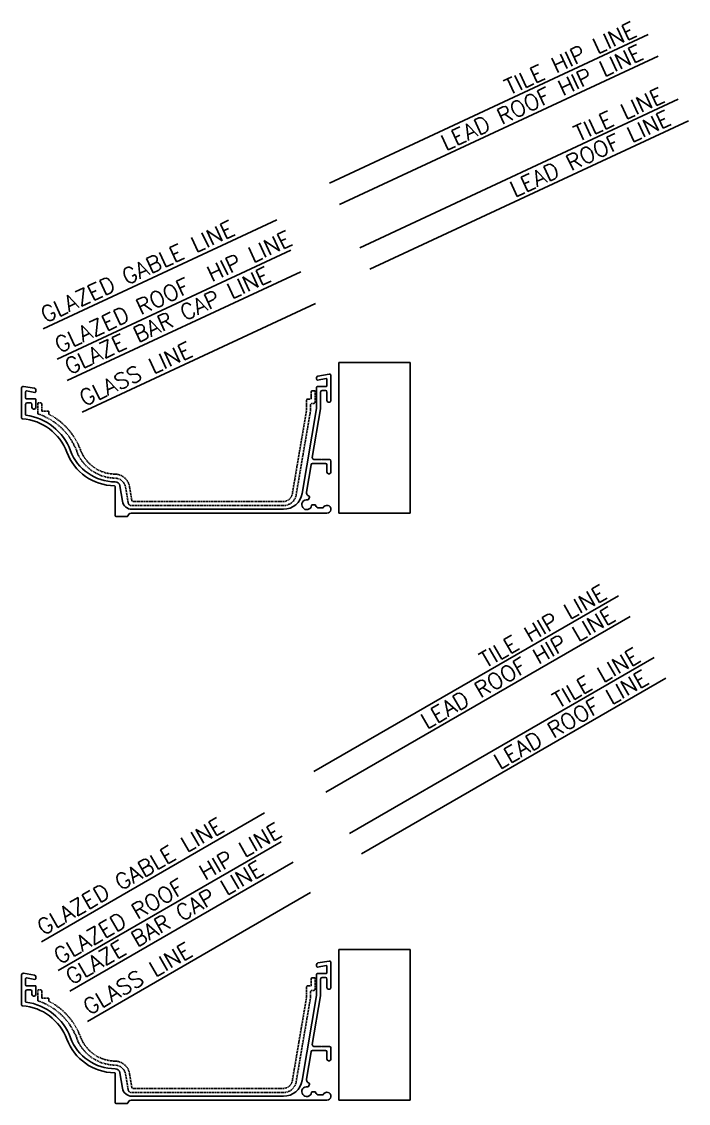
# Model space of a CAD drawing. Header units: millimetres. Extents: x -38686 to 870903, y -23218 to 232707.
# Drawn here: x 28239 to 29862, y 10249 to 12883 of the extents above; entities that cross this region are included whole.
import ezdxf

# ---------------------------------------------------------------- set-up
doc = ezdxf.new("R2010")
doc.units = ezdxf.units.MM
doc.header["$LTSCALE"] = 10
doc.linetypes.add('HIDDEN', pattern=[0.375, 0.25, -0.125])
for name, color, linetype in [('40 - Detail Outline', 142, 'Continuous'), ('44 - Detail Text', 7, 'Continuous'), ('900 - 0.05mm Line Thickness', 250, 'Continuous'), ('907 - 0.35mm Line Thickness', 142, 'Continuous')]:
    doc.layers.add(name, color=color, linetype=linetype)
doc.styles.add('1-20', font='romans.shx', dxfattribs={"width": 0.8, "height": 35})

msp = doc.modelspace()

# ---------------------------------------------------------------- linework, layer by layer
at = {"layer": '40 - Detail Outline', "color": 2, "ltscale": 10}
for p, q in [((28988.674, 12489.504), (29764.423, 12851.242)), ((29062.13, 12331.978), (29837.879, 12693.716)), ((28950.679, 11056.762), (29691.948, 11484.734)), ((29037.584, 10906.238), (29778.854, 11334.21))]:
    msp.add_line(p, q, dxfattribs=at)
at = {"layer": '40 - Detail Outline', "color": 1, "ltscale": 10}
for p, q in [((29013.159, 12436.996), (29788.908, 12798.733)), ((29086.615, 12279.47), (29862.364, 12641.208)), ((28979.647, 11006.587), (29720.917, 11434.559)), ((29066.553, 10856.063), (29807.822, 11284.035))]:
    msp.add_line(p, q, dxfattribs=at)
at = {"layer": '40 - Detail Outline', "color": 6, "ltscale": 10}
for p, q in [((28860.078, 12399.706), (28291.235, 12134.451)), ((28894.357, 12326.194), (28325.514, 12060.939)), ((28918.842, 12273.686), (28349.999, 12008.43)), ((28954.754, 12196.673), (28385.911, 11931.417)), ((28830.398, 10956.098), (28286.838, 10642.274)), ((28870.954, 10885.853), (28327.394, 10572.029)), ((28899.922, 10835.679), (28356.363, 10521.854)), ((28942.409, 10762.089), (28398.85, 10448.265))]:
    msp.add_line(p, q, dxfattribs=at)
at = {"layer": '40 - Detail Outline', "color": 7, "ltscale": 10}
for p, q in [((29185.106, 12052.57), (29011.296, 12052.57)), ((29011.296, 12052.57), (29011.296, 11685.636)), ((29185.106, 11685.636), (29185.106, 12052.57)), ((29011.296, 11685.636), (29185.106, 11685.636)), ((29185.106, 10623.462), (29011.296, 10623.462)), ((29011.296, 10623.462), (29011.296, 10256.528)), ((29185.106, 10256.528), (29185.106, 10623.462)), ((29011.296, 10256.528), (29185.106, 10256.528))]:
    msp.add_line(p, q, dxfattribs=at)
at = {"layer": '900 - 0.05mm Line Thickness', "linetype": 'HIDDEN'}
for p, q in [((28946.145, 11983.932), (28951.939, 11983.932)), ((28932.627, 11936.27), (28932.627, 11961.8)), ((28934.558, 11963.732), (28942.283, 11963.732)), ((28944.214, 11965.663), (28944.214, 11982.001)), ((28953.87, 11982.001), (28953.87, 11956.895)), ((28277.941, 11929.017), (28277.941, 11952.221)), ((28279.872, 11954.153), (28285.666, 11954.153)), ((28287.597, 11952.221), (28287.597, 11935.883)), ((28289.528, 11933.952), (28295.487, 11933.952)), ((28295.487, 11933.952), (28296.307, 11933.133)), ((28296.307, 11933.133), (28297.126, 11933.952)), ((28297.126, 11933.952), (28303.085, 11933.952)), ((28305.016, 11932.021), (28305.016, 11927.968)), ((28897.999, 11733.263), (28932.627, 11936.27)), ((28942.283, 11935.452), (28907.244, 11730.033)), ((28942.283, 11949.17), (28942.283, 11935.452)), ((28950.008, 11953.033), (28946.145, 11953.033)), ((28498.37, 11710.775), (28492.022, 11748.589)), ((28501.545, 11750.188), (28507.082, 11717.208)), ((28876.784, 11704.329), (28505.989, 11704.329)), ((28510.891, 11713.985), (28875.154, 11713.985)), ((28944.214, 10536.555), (28944.214, 10552.893)), ((28946.145, 10554.824), (28951.939, 10554.824)), ((28953.87, 10552.893), (28953.87, 10527.787)), ((28277.941, 10499.909), (28277.941, 10523.113)), ((28279.872, 10525.045), (28285.666, 10525.045)), ((28287.597, 10523.113), (28287.597, 10506.775)), ((28932.627, 10507.161), (28932.627, 10532.692)), ((28934.558, 10534.624), (28942.283, 10534.624)), ((28942.283, 10520.062), (28942.283, 10506.344)), ((28950.008, 10523.925), (28946.145, 10523.925)), ((28289.528, 10504.844), (28295.487, 10504.844)), ((28295.487, 10504.844), (28296.307, 10504.025)), ((28296.307, 10504.025), (28297.126, 10504.844)), ((28297.126, 10504.844), (28303.085, 10504.844)), ((28305.016, 10502.913), (28305.016, 10498.86)), ((28897.999, 10304.155), (28932.627, 10507.161)), ((28942.283, 10506.344), (28907.244, 10300.925)), ((28498.37, 10281.667), (28492.022, 10319.481)), ((28501.545, 10321.08), (28507.082, 10288.1)), ((28876.784, 10275.221), (28505.989, 10275.221)), ((28510.891, 10284.877), (28875.154, 10284.877))]:
    msp.add_line(p, q, dxfattribs=at)
for centre, radius, start, end in [((28946.145, 11982.001), 1.931, 90, 180), ((28951.939, 11982.001), 1.931, 0, 90), ((28934.558, 11961.8), 1.931, 90, 180), ((28942.283, 11965.663), 1.931, 270, 0), ((28279.872, 11952.221), 1.931, 90, 180), ((28285.666, 11952.221), 1.931, 0, 90), ((28289.528, 11935.883), 1.931, 180, 270), ((28303.085, 11932.021), 1.931, 0, 90), ((28946.145, 11949.17), 3.862, 90, 180), ((28950.008, 11956.895), 3.862, 270, 0), ((28279.872, 11929.017), 1.931, 180, 251.596698), ((28231.607, 11784.061), 150.849, 20.522332, 71.584378), ((28306.948, 11927.968), 1.931, 180, 242.324947), ((28231.607, 11784.061), 160.505, 20.514541, 62.366843), ((28467.354, 11871.84), 100.711, 200.273456, 268.864344), ((28467.354, 11871.84), 91.055, 200.260796, 268.810219), ((28465.358, 11744.112), 36.693, 9.53, 89.835445), ((28465.358, 11744.112), 27.037, 9.53, 90), ((28875.154, 11737.16), 23.175, 270, 350.32), ((28876.784, 11735.229), 30.9, 270, 350.32), ((28505.989, 11712.054), 7.725, 189.53, 270), ((28510.891, 11717.848), 3.862, 189.53, 270), ((28942.283, 10536.555), 1.931, 270, 0), ((28946.145, 10552.893), 1.931, 90, 180), ((28951.939, 10552.893), 1.931, 0, 90), ((28279.872, 10523.113), 1.931, 90, 180), ((28285.666, 10523.113), 1.931, 0, 90), ((28934.558, 10532.692), 1.931, 90, 180), ((28946.145, 10520.062), 3.862, 90, 180), ((28950.008, 10527.787), 3.862, 270, 0), ((28279.872, 10499.909), 1.931, 180, 251.596698), ((28231.607, 10354.953), 150.849, 20.522332, 71.584378), ((28289.528, 10506.775), 1.931, 180, 270), ((28303.085, 10502.913), 1.931, 0, 90), ((28306.948, 10498.86), 1.931, 180, 242.324947), ((28231.607, 10354.953), 160.505, 20.514541, 62.366843), ((28467.354, 10442.732), 100.711, 200.273456, 268.864344), ((28467.354, 10442.732), 91.055, 200.260796, 268.810219), ((28465.358, 10315.004), 36.693, 9.53, 89.835445), ((28465.358, 10315.004), 27.037, 9.53, 90), ((28875.154, 10308.052), 23.175, 270, 350.32), ((28876.784, 10306.121), 30.9, 270, 350.32), ((28505.989, 10282.946), 7.725, 189.53, 270), ((28510.891, 10288.74), 3.862, 189.53, 270)]:
    msp.add_arc(centre, radius, start, end, dxfattribs=at)
at = {"layer": '907 - 0.35mm Line Thickness', "ltscale": 10}
for p, q in [((28957.222, 12011.664), (28957.222, 12015.924)), ((28980.063, 12013.37), (28959.486, 12009.761)), ((28960.417, 12019.728), (28987.454, 12024.47)), ((28982.328, 11996.1), (28982.328, 12011.468)), ((28991.984, 12020.666), (28991.984, 11959.793)), ((28238.805, 11933.022), (28238.805, 11990.77)), ((28238.805, 11917.634), (28238.805, 11990.77)), ((28243.335, 11994.575), (28270.372, 11989.833)), ((28273.567, 11986.028), (28273.567, 11981.768)), ((28957.222, 11940.52), (28957.222, 11992.238)), ((28959.153, 11994.169), (28980.396, 11994.169)), ((28978.465, 11984.513), (28970.74, 11984.513)), ((28248.461, 11981.573), (28248.461, 11966.205)), ((28250.393, 11964.274), (28271.636, 11964.274)), ((28271.302, 11979.866), (28250.726, 11983.475)), ((28273.567, 11962.343), (28273.567, 11943.069)), ((28966.878, 11980.651), (28966.878, 11939.702)), ((28982.328, 11959.793), (28982.328, 11980.651)), ((28248.461, 11950.755), (28248.461, 11925.449)), ((28260.049, 11954.618), (28252.324, 11954.618)), ((28263.911, 11943.069), (28263.911, 11950.755)), ((28269.705, 11939.207), (28267.774, 11939.207)), ((28921.969, 11733.849), (28957.222, 11940.52)), ((28966.878, 11939.702), (28946.651, 11821.124)), ((28988.121, 11955.931), (28986.19, 11955.931)), ((28943.687, 11803.743), (28932.298, 11736.978)), ((28978.465, 11806.956), (28947.494, 11806.956)), ((28950.459, 11816.612), (28968.471, 11816.612)), ((28968.471, 11816.612), (28969.29, 11817.432)), ((28969.29, 11817.432), (28970.109, 11816.612)), ((28970.109, 11816.612), (28988.121, 11816.612)), ((28982.328, 11785.713), (28982.328, 11803.094)), ((28991.984, 11812.75), (28991.984, 11785.713)), ((28988.121, 11781.85), (28986.19, 11781.85)), ((28466.69, 11679.843), (28466.69, 11750.541)), ((28478.136, 11752.418), (28484.48, 11714.63)), ((28935.94, 11729.055), (28938.772, 11727.356)), ((28939.599, 11725.055), (28937.556, 11719.278)), ((28507.334, 11695.293), (28876.279, 11695.293)), ((28946.731, 11706.301), (28952.859, 11706.301)), ((28962.32, 11698.576), (28973.247, 11698.576)), ((28495.853, 11677.912), (28468.621, 11677.912)), ((28982.328, 11685.636), (28505.315, 11685.636)), ((28960.417, 10590.62), (28987.454, 10595.362)), ((28991.984, 10591.558), (28991.984, 10530.685)), ((28238.805, 10503.914), (28238.805, 10561.662)), ((28238.805, 10488.526), (28238.805, 10561.662)), ((28243.335, 10565.467), (28270.372, 10560.725)), ((28957.222, 10582.556), (28957.222, 10586.816)), ((28957.222, 10511.412), (28957.222, 10563.13)), ((28959.153, 10565.061), (28980.396, 10565.061)), ((28980.063, 10584.262), (28959.486, 10580.653)), ((28982.328, 10566.992), (28982.328, 10582.36)), ((28248.461, 10552.465), (28248.461, 10537.097)), ((28250.393, 10535.166), (28271.636, 10535.166)), ((28271.302, 10550.758), (28250.726, 10554.367)), ((28273.567, 10556.92), (28273.567, 10552.66)), ((28966.878, 10551.543), (28966.878, 10510.594)), ((28978.465, 10555.405), (28970.74, 10555.405)), ((28982.328, 10530.685), (28982.328, 10551.543)), ((28248.461, 10521.647), (28248.461, 10496.341)), ((28260.049, 10525.51), (28252.324, 10525.51)), ((28263.911, 10513.961), (28263.911, 10521.647)), ((28269.705, 10510.099), (28267.774, 10510.099)), ((28273.567, 10533.235), (28273.567, 10513.961)), ((28921.969, 10304.741), (28957.222, 10511.412)), ((28966.878, 10510.594), (28946.651, 10392.016)), ((28988.121, 10526.823), (28986.19, 10526.823)), ((28978.465, 10377.848), (28947.494, 10377.848)), ((28950.459, 10387.504), (28968.471, 10387.504)), ((28968.471, 10387.504), (28969.29, 10388.324)), ((28969.29, 10388.324), (28970.109, 10387.504)), ((28970.109, 10387.504), (28988.121, 10387.504)), ((28991.984, 10383.642), (28991.984, 10356.605)), ((28943.687, 10374.635), (28932.298, 10307.87)), ((28982.328, 10356.605), (28982.328, 10373.986)), ((28988.121, 10352.742), (28986.19, 10352.742)), ((28466.69, 10250.735), (28466.69, 10321.433)), ((28478.136, 10323.31), (28484.48, 10285.522)), ((28935.94, 10299.947), (28938.772, 10298.248)), ((28939.599, 10295.947), (28937.556, 10290.17)), ((28946.731, 10277.193), (28952.859, 10277.193)), ((28495.853, 10248.804), (28468.621, 10248.804)), ((28982.328, 10256.528), (28505.315, 10256.528)), ((28507.334, 10266.185), (28876.279, 10266.185)), ((28962.32, 10269.468), (28973.247, 10269.468))]:
    msp.add_line(p, q, dxfattribs=at)
for centre, radius, start, end in [((28961.084, 12015.924), 3.862, 99.947626, 180), ((28959.153, 12011.664), 1.931, 180, 279.947626), ((28980.396, 12011.468), 1.931, 0, 99.947626), ((28988.121, 12020.666), 3.862, 0, 99.947626), ((28242.668, 11990.77), 3.862, 80.052374, 180), ((28269.705, 11986.028), 3.862, 0, 80.052374), ((28959.153, 11992.238), 1.931, 90, 180), ((28970.74, 11980.651), 3.862, 90, 180), ((28978.465, 11980.651), 3.862, 0, 90), ((28980.396, 11996.1), 1.931, 270, 0), ((28250.393, 11981.573), 1.931, 80.052374, 180), ((28250.393, 11966.205), 1.931, 180, 270), ((28271.636, 11981.768), 1.931, 260.052374, 0), ((28271.636, 11962.343), 1.931, 0, 90), ((28986.19, 11959.793), 3.862, 180, 270), ((28988.121, 11959.793), 3.862, 270, 0), ((28252.324, 11950.755), 3.862, 90, 180), ((28260.049, 11950.755), 3.862, 0, 90), ((28267.774, 11943.069), 3.862, 180, 270), ((28269.705, 11943.069), 3.862, 270, 0), ((28240.736, 11917.64), 1.931, 180.172066, 265.604418), ((28230.947, 11790.274), 125.81, 20.475231, 85.60481), ((28249.427, 11925.449), 0.966, 180, 262.215226), ((28230.947, 11790.274), 135.467, 20.475231, 82.215226), ((28466.704, 11878.301), 125.844, 200.474204, 269.141162), ((28466.704, 11878.301), 116.188, 200.474161, 270), ((28947.494, 11803.094), 3.862, 90, 170.32), ((28950.459, 11820.475), 3.862, 170.32, 270), ((28978.465, 11803.094), 3.862, 0, 90), ((28988.121, 11812.75), 3.862, 0, 90), ((28986.19, 11785.713), 3.862, 180, 270), ((28988.121, 11785.713), 3.862, 270, 0), ((28464.759, 11750.541), 1.931, 360, 88.255554), ((28466.704, 11750.526), 11.587, 9.397276, 90), ((28876.279, 11741.642), 46.349, 270, 350.32), ((28939.914, 11735.68), 7.726, 170.323789, 239.039133), ((28937.779, 11725.699), 1.931, 340.52, 59.042922), ((28507.334, 11718.467), 23.175, 189.53, 270), ((28932.965, 11706.301), 11.974, 77.943218, 352.576782), ((28935.735, 11719.922), 1.931, 261.997078, 340.52), ((28946.731, 11704.369), 1.931, 90, 168.522922), ((28952.859, 11704.369), 1.931, 11.477078, 90), ((28962.32, 11706.301), 7.725, 191.551931, 270), ((28982.328, 11695.293), 9.656, 270, 160.123126), ((28468.621, 11679.843), 1.931, 180, 270), ((28495.853, 11679.843), 1.931, 270, 348.522918), ((28505.315, 11677.912), 7.725, 90, 168.44807), ((28961.084, 10586.816), 3.862, 99.947626, 180), ((28988.121, 10591.558), 3.862, 0, 99.947626), ((28242.668, 10561.662), 3.862, 80.052374, 180), ((28959.153, 10582.556), 1.931, 180, 279.947626), ((28959.153, 10563.13), 1.931, 90, 180), ((28980.396, 10582.36), 1.931, 0, 99.947626), ((28980.396, 10566.992), 1.931, 270, 0), ((28250.393, 10552.465), 1.931, 80.052374, 180), ((28250.393, 10537.097), 1.931, 180, 270), ((28269.705, 10556.92), 3.862, 0, 80.052374), ((28271.636, 10552.66), 1.931, 260.052374, 0), ((28271.636, 10533.235), 1.931, 0, 90), ((28970.74, 10551.543), 3.862, 90, 180), ((28978.465, 10551.543), 3.862, 0, 90), ((28252.324, 10521.647), 3.862, 90, 180), ((28260.049, 10521.647), 3.862, 0, 90), ((28267.774, 10513.961), 3.862, 180, 270), ((28269.705, 10513.961), 3.862, 270, 0), ((28986.19, 10530.685), 3.862, 180, 270), ((28988.121, 10530.685), 3.862, 270, 0), ((28240.736, 10488.532), 1.931, 180.172066, 265.604418), ((28230.947, 10361.166), 125.81, 20.475231, 85.60481), ((28249.427, 10496.341), 0.966, 180, 262.215226), ((28230.947, 10361.166), 135.467, 20.475231, 82.215226), ((28466.704, 10449.193), 125.844, 200.474204, 269.141162), ((28466.704, 10449.193), 116.188, 200.474161, 270), ((28947.494, 10373.986), 3.862, 90, 170.32), ((28950.459, 10391.367), 3.862, 170.32, 270), ((28978.465, 10373.986), 3.862, 0, 90), ((28988.121, 10383.642), 3.862, 0, 90), ((28986.19, 10356.605), 3.862, 180, 270), ((28988.121, 10356.605), 3.862, 270, 0), ((28466.704, 10321.418), 11.587, 9.397276, 90), ((28464.759, 10321.433), 1.931, 360, 88.255554), ((28876.279, 10312.534), 46.349, 270, 350.32), ((28939.914, 10306.572), 7.726, 170.323789, 239.039133), ((28937.779, 10296.591), 1.931, 340.52, 59.042922), ((28507.334, 10289.359), 23.175, 189.53, 270), ((28932.965, 10277.193), 11.974, 77.943218, 352.576782), ((28935.735, 10290.814), 1.931, 261.997078, 340.52), ((28946.731, 10275.261), 1.931, 90, 168.522922), ((28952.859, 10275.261), 1.931, 11.477078, 90), ((28962.32, 10277.193), 7.725, 191.551931, 270), ((28982.328, 10266.185), 9.656, 270, 160.123126), ((28468.621, 10250.735), 1.931, 180, 270), ((28495.853, 10250.735), 1.931, 270, 348.522918), ((28505.315, 10248.804), 7.725, 90, 168.44807)]:
    msp.add_arc(centre, radius, start, end, dxfattribs=at)

# ---------------------------------------------------------------- texts
at = {"layer": '44 - Detail Text', "color": 3, "style": '1-20'}
for s, height, rotation, p in [('TILE HIP LINE', 38.62454, 25, (29426.435, 12702.732)), ('LEAD ROOF HIP LINE', 38.62454, 25, (29271.17, 12567.509)), ('TILE LINE', 38.6245, 25, (29594.998, 12589.555)), ('LEAD ROOF LINE', 38.62454, 25, (29439.733, 12454.333)), ('GLAZED GABLE LINE', 38.62454, 25, (28296.704, 12148.316)), ('GLAZED ROOF  HIP LINE', 38.62454, 25, (28330.977, 12074.816)), ('GLAZE BAR CAP LINE', 38.62454, 25, (28355.468, 12022.295)), ('GLASS LINE', 38.6245, 25, (28391.38, 11945.283)), ('TILE HIP LINE', 38.62454, 30, (29368.19, 11307.331)), ('LEAD ROOF HIP LINE', 38.62454, 30, (29225.301, 11159.091)), ('TILE LINE', 38.6245, 30, (29545.975, 11209.277)), ('LEAD ROOF LINE', 38.62454, 30, (29403.087, 11061.037)), ('GLAZED GABLE LINE', 38.62454, 30, (28291.078, 10656.563)), ('GLAZED ROOF  HIP LINE', 38.62454, 30, (28331.627, 10586.329)), ('GLAZE BAR CAP LINE', 38.62454, 30, (28360.602, 10536.143)), ('GLASS LINE', 38.6245, 30, (28403.089, 10462.554))]:
    msp.add_text(s, height=height, rotation=rotation, dxfattribs=at).set_placement(p)

doc.saveas('drawing.dxf')
